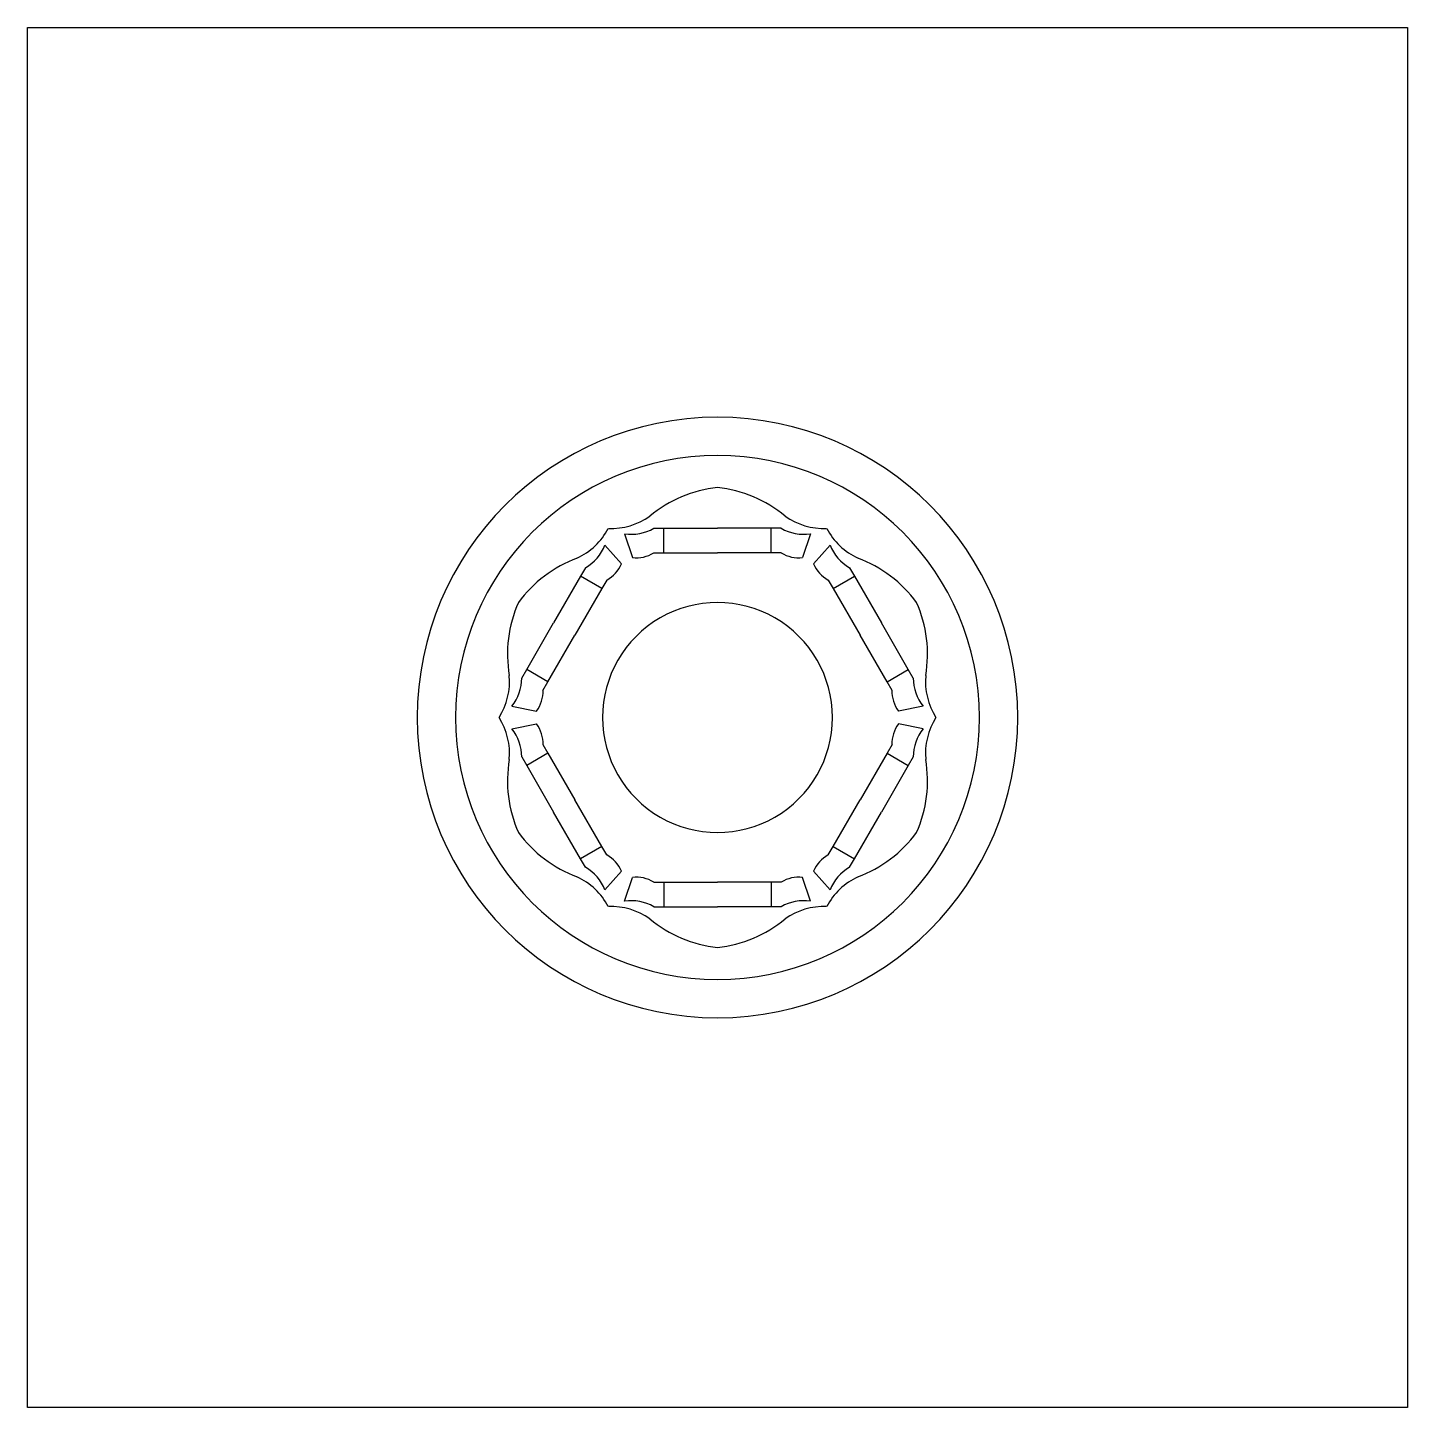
# Model space of a CAD drawing. Extents: x -54 to 54, y -54 to 54.
import ezdxf

# ---------------------------------------------------------------- set-up
doc = ezdxf.new("R2010")
doc.units = 0
doc.layers.add('default', color=7, linetype='CONTINUOUS')

msp = doc.modelspace()

# ---------------------------------------------------------------- linework, layer by layer
at = {"layer": 'default'}
for p, q in [((-54, -54), (-54, 54)), ((-54, 54), (54, 54)), ((54, 54), (54, -54)), ((-7.28, 14.38), (-6.65, 12.52)), ((-4.99, 14.81), (-4.21, 14.81)), ((-4.21, 14.81), (0, 14.81)), ((-4.21, 12.89), (-4.21, 14.81)), ((4.21, 14.81), (0, 14.81)), ((4.99, 14.81), (4.21, 14.81)), ((4.21, 12.89), (4.21, 14.81)), ((7.28, 14.38), (6.65, 12.52)), ((-8.81, 13.49), (-7.52, 12.02)), ((8.81, 13.49), (7.52, 12.02)), ((-4.99, 12.89), (-4.21, 12.89)), ((-4.21, 12.89), (0, 12.89)), ((4.21, 12.89), (0, 12.89)), ((4.99, 12.89), (4.21, 12.89)), ((-10.72, 11.05), (-12.83, 7.41)), ((-10.33, 11.72), (-10.72, 11.05)), ((-9.06, 10.09), (-10.72, 11.05)), ((9.06, 10.09), (10.72, 11.05)), ((10.33, 11.72), (10.72, 11.05)), ((10.72, 11.05), (12.83, 7.41)), ((-9.06, 10.09), (-11.16, 6.44)), ((-8.67, 10.76), (-9.06, 10.09)), ((8.67, 10.76), (9.06, 10.09)), ((9.06, 10.09), (11.16, 6.44)), ((-14.93, 3.76), (-12.83, 7.41)), ((14.93, 3.76), (12.83, 7.41)), ((-13.27, 2.8), (-11.16, 6.44)), ((13.27, 2.8), (11.16, 6.44)), ((-15.32, 3.09), (-14.93, 3.76)), ((-13.27, 2.8), (-14.93, 3.76)), ((13.27, 2.8), (14.93, 3.76)), ((15.32, 3.09), (14.93, 3.76)), ((-13.66, 2.12), (-13.27, 2.8)), ((13.66, 2.12), (13.27, 2.8)), ((-16.09, 0.89), (-14.17, 0.5)), ((16.09, 0.89), (14.17, 0.5)), ((-16.09, -0.89), (-14.17, -0.5)), ((16.09, -0.89), (14.17, -0.5)), ((-13.66, -2.12), (-13.27, -2.8)), ((13.66, -2.12), (13.27, -2.8)), ((-15.32, -3.09), (-14.93, -3.76)), ((-13.27, -2.8), (-14.93, -3.76)), ((-13.27, -2.8), (-11.16, -6.44)), ((13.27, -2.8), (11.16, -6.44)), ((13.27, -2.8), (14.93, -3.76)), ((15.32, -3.09), (14.93, -3.76)), ((-14.93, -3.76), (-12.83, -7.41)), ((14.93, -3.76), (12.83, -7.41)), ((-9.06, -10.09), (-11.16, -6.44)), ((9.06, -10.09), (11.16, -6.44)), ((-10.72, -11.05), (-12.83, -7.41)), ((10.72, -11.05), (12.83, -7.41)), ((-9.06, -10.09), (-10.72, -11.05)), ((-8.67, -10.76), (-9.06, -10.09)), ((8.67, -10.76), (9.06, -10.09)), ((9.06, -10.09), (10.72, -11.05)), ((-10.33, -11.72), (-10.72, -11.05)), ((10.33, -11.72), (10.72, -11.05)), ((-8.81, -13.49), (-7.52, -12.02)), ((-7.28, -14.38), (-6.65, -12.52)), ((-4.99, -12.89), (-4.21, -12.89)), ((-4.21, -12.89), (0, -12.89)), ((-4.21, -12.89), (-4.21, -14.81)), ((4.21, -12.89), (0, -12.89)), ((4.99, -12.89), (4.21, -12.89)), ((4.21, -12.89), (4.21, -14.81)), ((7.28, -14.38), (6.65, -12.52)), ((8.81, -13.49), (7.52, -12.02)), ((-4.99, -14.81), (-4.21, -14.81)), ((-4.21, -14.81), (0, -14.81)), ((4.21, -14.81), (0, -14.81)), ((4.99, -14.81), (4.21, -14.81)), ((54, -54), (-54, -54))]:
    msp.add_line(p, q, dxfattribs=at)
for centre, radius, start, end in [((0, 0), 23.5, 0, 180), ((0, 0), 20.5, 0, 180), ((1.09, 8.03), 10.03, 96.2146, 129.5855), ((-1.09, 8.03), 10.03, 50.4145, 83.7854), ((-8.32, 20.01), 5.21, 267.568, 305.372), ((8.32, 20.01), 5.21, 234.628, 272.432), ((-13.17, 17.21), 5.21, 294.628, 332.432), ((-6.76, 17.94), 3.6, 261.7947, 299.5988), ((6.76, 17.94), 3.6, 240.4012, 278.2053), ((13.17, 17.21), 5.21, 207.568, 245.372), ((-12.15, 14.83), 3.6, 300.4012, 338.2053), ((12.15, 14.83), 3.6, 201.7947, 239.5988), ((-7.49, 3.07), 10.03, 110.4145, 143.7854), ((-9.93, 13.07), 2.63, 298.6165, 336.4206), ((-6.36, 15.13), 2.63, 263.5794, 301.3835), ((6.36, 15.13), 2.63, 238.6165, 276.4206), ((9.93, 13.07), 2.63, 203.5794, 241.3835), ((7.49, 3.07), 10.03, 36.2146, 69.5855), ((-6.41, 4.95), 10.03, 156.2146, 189.5855), ((0, 0), 9, 60, 120), ((6.41, 4.95), 10.03, 350.4145, 23.7854), ((0, 0), 9, 120, 180), ((0, 0), 9, 0, 60), ((-21.49, 2.8), 5.21, 327.568, 5.372), ((21.49, 2.8), 5.21, 174.628, 212.432), ((-18.92, 3.11), 3.6, 321.7947, 359.5988), ((18.92, 3.11), 3.6, 180.4012, 218.2053), ((-16.28, 2.06), 2.63, 323.5794, 1.3835), ((16.28, 2.06), 2.63, 178.6165, 216.4206), ((0, 0), 23.5, 180, 0), ((0, 0), 20.5, 180, 0), ((-21.49, -2.8), 5.21, 354.628, 32.432), ((0, 0), 9, 180, 240), ((0, 0), 9, 300, 0), ((-18.92, -3.11), 3.6, 0.4012, 38.2053), ((-16.28, -2.06), 2.63, 358.6165, 36.4206), ((16.28, -2.06), 2.63, 143.5794, 181.3835), ((18.92, -3.11), 3.6, 141.7947, 179.5988), ((21.49, -2.8), 5.21, 147.568, 185.372), ((-6.41, -4.95), 10.03, 170.4145, 203.7854), ((6.41, -4.95), 10.03, 336.2146, 9.5855), ((0, 0), 9, 240, 300), ((-7.49, -3.07), 10.03, 216.2146, 249.5855), ((7.49, -3.07), 10.03, 290.4145, 323.7854), ((-9.93, -13.07), 2.63, 23.5794, 61.3835), ((9.93, -13.07), 2.63, 118.6165, 156.4206), ((-12.15, -14.83), 3.6, 21.7947, 59.5988), ((12.15, -14.83), 3.6, 120.4012, 158.2053), ((-13.17, -17.21), 5.21, 27.568, 65.372), ((-6.36, -15.13), 2.63, 58.6165, 96.4206), ((6.36, -15.13), 2.63, 83.5794, 121.3835), ((13.17, -17.21), 5.21, 114.628, 152.432), ((-8.32, -20.01), 5.21, 54.628, 92.432), ((-6.76, -17.94), 3.6, 60.4012, 98.2053), ((6.76, -17.94), 3.6, 81.7947, 119.5988), ((8.32, -20.01), 5.21, 87.568, 125.372), ((1.09, -8.03), 10.03, 230.4145, 263.7854), ((-1.09, -8.03), 10.03, 276.2146, 309.5855)]:
    msp.add_arc(centre, radius, start, end, dxfattribs=at)

doc.saveas('drawing.dxf')
